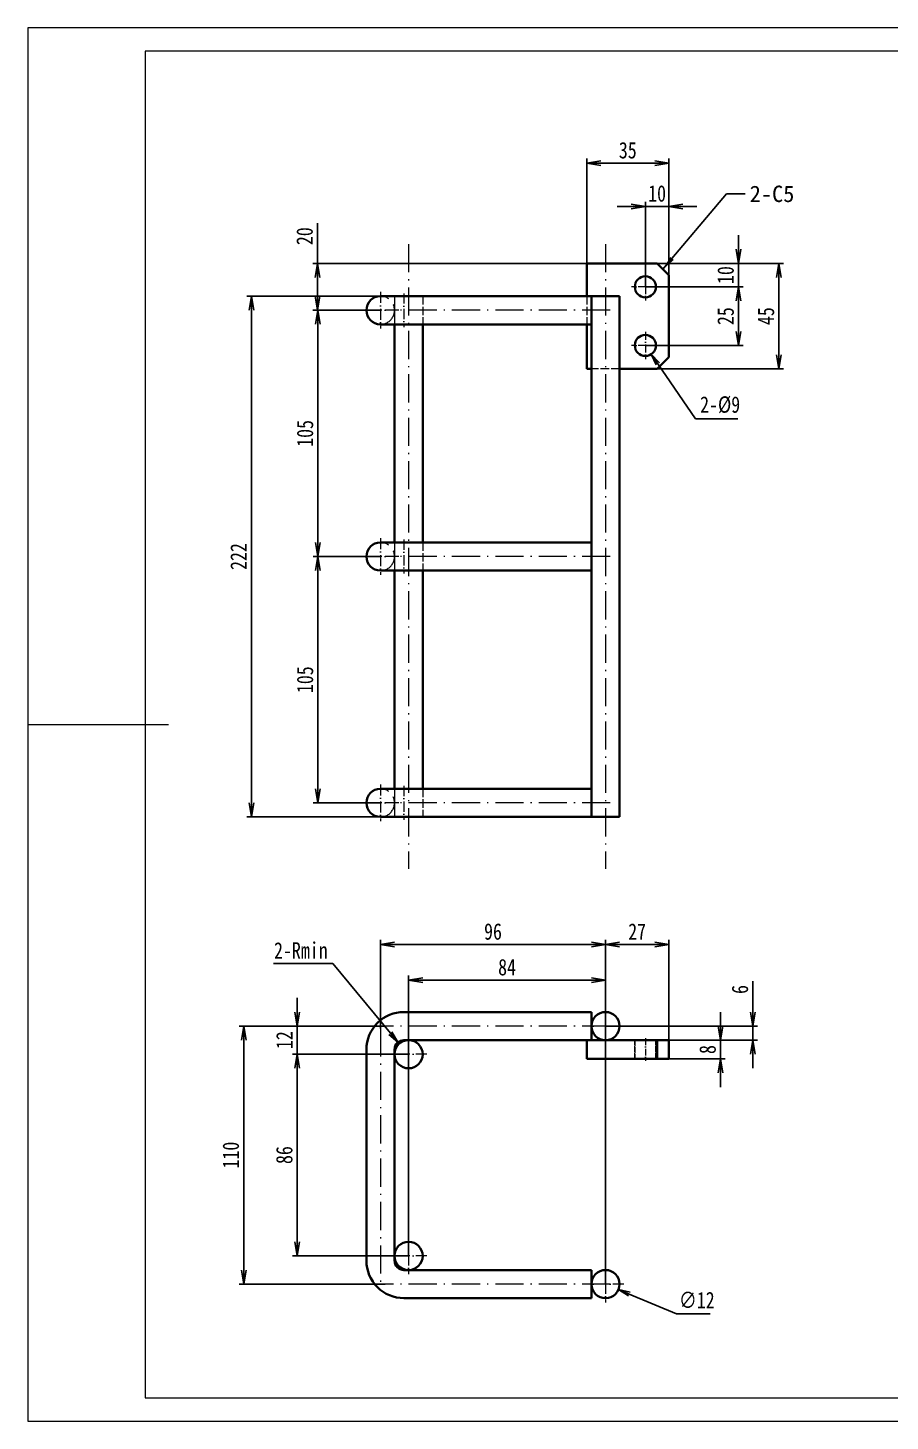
# Model space of a CAD drawing. Header units: millimetres. Extents: x -15766 to 80009, y -9701 to 15159.
# Drawn here: x -9559 to -9191, y 2838 to 3432 of the extents above; entities that cross this region are included whole.
import ezdxf

# ---------------------------------------------------------------- set-up
doc = ezdxf.new("R2010")
doc.units = ezdxf.units.MM
for name, pattern in [('CENTER-HOKUTO_1', [16, 13, -1, 1, -1]), ('DASHDOT', [18.5, 12, -3, 0.5, -3]), ('DASHED', [15, 12, -3]), ('HIDDEN-HOKUTO_1', [2, 1, -1])]:
    doc.linetypes.add(name, pattern=pattern)
doc.layers.get('DEFPOINTS').update_dxf_attribs({"lineweight": 18})
for name, color, linetype, lineweight in [('AM_7', 2, 'CENTER-HOKUTO_1', 18), ('AM_HID', 1, 'HIDDEN-HOKUTO_1', 18), ('AM_VIS', 7, 'Continuous', 18), ('CDRAFT0', 7, 'Continuous', 18), ('title_frame', 7, 'Continuous', 18), ('word_dim', 9, 'Continuous', 18), ('粗实线层_1', 7, 'Continuous', 15)]:
    doc.layers.add(name, color=color, linetype=linetype, lineweight=lineweight)
doc.styles.add('DIM', font='', dxfattribs={"width": 0.8})
doc.styles.get('DIM').set_extended_font_data('NSimSun')
doc.dimstyles.new('1-2', dxfattribs={"dimscale": 2, "dimtxt": 3.5, "dimasz": 3, "dimexe": 1, "dimexo": 0, "dimgap": 1, "dimtad": 1, "dimdsep": 46, "dimtxsty": 'DIM', "dimblk": 'OPEN', "dimcen": 0, "dimdle": 6, "dimclrd": 256, "dimclre": 256, "dimclrt": 3, "dimazin": 2, "dimtfac": 0.707107, "dimtmove": 0, "dimatfit": 3, "dimfxl": 0, "dimfrac": 2, "dimtolj": 1, "dimarcsym": 0})
doc.dimstyles.new('1-2$3', dxfattribs={"dimscale": 2, "dimtxt": 3.5, "dimasz": 2.5, "dimexe": 1, "dimexo": 0.625, "dimgap": 1.2, "dimtad": 1, "dimtih": 1, "dimtoh": 1, "dimdsep": 46, "dimtxsty": 'DIM', "dimblk": 'OPEN', "dimcen": 0, "dimdle": 5, "dimclrd": 256, "dimclre": 256, "dimclrt": 3, "dimazin": 2, "dimtfac": 0.5, "dimtofl": 0, "dimtmove": 0, "dimatfit": 3, "dimfxl": 0, "dimtolj": 1, "dimarcsym": 0})
doc.dimstyles.new('1-2$4', dxfattribs={"dimscale": 2, "dimtxt": 3.5, "dimasz": 2.5, "dimexe": 1, "dimexo": 0.625, "dimgap": 1, "dimtad": 1, "dimtih": 1, "dimtoh": 1, "dimdsep": 46, "dimtxsty": 'DIM', "dimblk": 'OPEN', "dimcen": 0, "dimdle": 5, "dimclrd": 256, "dimclre": 256, "dimclrt": 3, "dimazin": 2, "dimtfac": 0.5, "dimtofl": 0, "dimtmove": 0, "dimatfit": 3, "dimfxl": 0, "dimtolj": 1, "dimarcsym": 0})

# ---------------------------------------------------------------- blocks, each defined once
blk = doc.blocks.new('*X1575')
at = {"layer": 'CDRAFT0'}
for p, q in [((420, 297), (0, 297)), ((0, 297), (0, 0)), ((420, 0), (420, 297)), ((0, 0), (420, 0))]:
    blk.add_line(p, q, dxfattribs=at)
at = {"layer": '粗实线层_1'}
for p, q in [((210, 297), (210, 287)), ((415, 292), (25, 292)), ((25, 292), (25, 5)), ((415, 5), (415, 292)), ((0, 148.5), (30, 148.5)), ((420, 148.5), (410, 148.5)), ((210, 0), (210, 10)), ((25, 5), (415, 5))]:
    blk.add_line(p, q, dxfattribs=at)
blk = doc.blocks.new('_OPEN')
at = {"color": 0, "linetype": 'ByBlock', "lineweight": -2}
for p, q in [((-1, 0.166667), (0, 0)), ((-1, -0.166667), (0, 0)), ((0, 0), (-1, 0))]:
    blk.add_line(p, q, dxfattribs=at)
blk = doc.blocks.new('*D1890')
at = {"layer": 'DEFPOINTS', "color": 0, "transparency": 16777216}
for p in [(-9285.45, 3041.69), (-9285.45, 3000.91), (-9312.45, 2896.91)]:
    blk.add_point(p, dxfattribs=at)
at = {"layer": 'word_dim', "linetype": 'Continuous', "lineweight": -2, "transparency": 16777216}
for p, q in [((-9312.45, 2896.91), (-9312.45, 3043.69)), ((-9306.45, 3041.69), (-9291.45, 3041.69)), ((-9285.45, 3000.91), (-9285.45, 3043.69))]:
    blk.add_line(p, q, dxfattribs=at)
at = {"layer": 'word_dim', "lineweight": -2, "transparency": 16777216, "xscale": 6, "yscale": 6, "zscale": 6, "rotation": 180}
blk.add_blockref('_OPEN', (-9312.45, 3041.69), dxfattribs=at)
at = {"layer": 'word_dim', "lineweight": -2, "transparency": 16777216, "xscale": 6, "yscale": 6, "zscale": 6}
blk.add_blockref('_OPEN', (-9285.45, 3041.69), dxfattribs=at)
at = {"layer": 'word_dim', "color": 3, "transparency": 16777216, "insert": (-9298.95, 3047.19), "char_height": 7, "attachment_point": 5, "style": 'DIM'}
blk.add_mtext('\\A1;27', dxfattribs=at)
blk = doc.blocks.new('*D1891')
at = {"layer": 'DEFPOINTS', "color": 0, "transparency": 16777216}
for p in [(-9396.45, 3026.48), (-9396.45, 2908.91), (-9312.45, 2896.91)]:
    blk.add_point(p, dxfattribs=at)
at = {"layer": 'word_dim', "linetype": 'Continuous', "lineweight": -2, "transparency": 16777216}
for p, q in [((-9396.45, 2908.91), (-9396.45, 3028.48)), ((-9318.45, 3026.48), (-9390.45, 3026.48)), ((-9312.45, 2896.91), (-9312.45, 3028.48))]:
    blk.add_line(p, q, dxfattribs=at)
at = {"layer": 'word_dim', "lineweight": -2, "transparency": 16777216, "xscale": 6, "yscale": 6, "zscale": 6, "rotation": 180}
blk.add_blockref('_OPEN', (-9396.45, 3026.48), dxfattribs=at)
at = {"layer": 'word_dim', "lineweight": -2, "transparency": 16777216, "xscale": 6, "yscale": 6, "zscale": 6}
blk.add_blockref('_OPEN', (-9312.45, 3026.48), dxfattribs=at)
at = {"layer": 'word_dim', "color": 3, "transparency": 16777216, "insert": (-9354.45, 3031.98), "char_height": 7, "attachment_point": 5, "style": 'DIM'}
blk.add_mtext('\\A1;84', dxfattribs=at)
blk = doc.blocks.new('*D1892')
at = {"layer": 'DEFPOINTS', "color": 0, "transparency": 16777216}
for p in [(-9408.45, 3041.69), (-9408.45, 3005.91), (-9312.45, 2896.91)]:
    blk.add_point(p, dxfattribs=at)
at = {"layer": 'word_dim', "linetype": 'Continuous', "lineweight": -2, "transparency": 16777216}
for p, q in [((-9408.45, 3005.91), (-9408.45, 3043.69)), ((-9318.45, 3041.69), (-9402.45, 3041.69)), ((-9312.45, 2896.91), (-9312.45, 3043.69))]:
    blk.add_line(p, q, dxfattribs=at)
at = {"layer": 'word_dim', "lineweight": -2, "transparency": 16777216, "xscale": 6, "yscale": 6, "zscale": 6, "rotation": 180}
blk.add_blockref('_OPEN', (-9408.45, 3041.69), dxfattribs=at)
at = {"layer": 'word_dim', "lineweight": -2, "transparency": 16777216, "xscale": 6, "yscale": 6, "zscale": 6}
blk.add_blockref('_OPEN', (-9312.45, 3041.69), dxfattribs=at)
at = {"layer": 'word_dim', "color": 3, "transparency": 16777216, "insert": (-9360.45, 3047.19), "char_height": 7, "attachment_point": 5, "style": 'DIM'}
blk.add_mtext('\\A1;96', dxfattribs=at)
blk = doc.blocks.new('*D1893')
at = {"layer": 'DEFPOINTS', "color": 0, "transparency": 16777216}
for p in [(-9312.45, 3006.91), (-9249.58, 3006.91), (-9285.45, 3000.91)]:
    blk.add_point(p, dxfattribs=at)
at = {"layer": 'word_dim', "linetype": 'Continuous', "lineweight": -2, "transparency": 16777216}
for p, q in [((-9249.58, 3012.91), (-9249.58, 3026.11)), ((-9312.45, 3006.91), (-9247.58, 3006.91)), ((-9249.58, 3000.91), (-9249.58, 3006.91)), ((-9285.45, 3000.91), (-9247.58, 3000.91)), ((-9249.58, 2994.91), (-9249.58, 2988.91))]:
    blk.add_line(p, q, dxfattribs=at)
at = {"layer": 'word_dim', "lineweight": -2, "transparency": 16777216, "xscale": 6, "yscale": 6, "zscale": 6}
for p, rotation in [((-9249.58, 3006.91), 270), ((-9249.58, 3000.91), 90)]:
    blk.add_blockref('_OPEN', p, dxfattribs=dict(at, rotation=rotation))
at = {"layer": 'word_dim', "color": 3, "transparency": 16777216, "insert": (-9255.08, 3022.51), "char_height": 7, "attachment_point": 5, "rotation": 90, "style": 'DIM'}
blk.add_mtext('\\A1;6', dxfattribs=at)
blk = doc.blocks.new('*D1894')
at = {"layer": 'DEFPOINTS', "color": 0, "transparency": 16777216}
for p in [(-9285.45, 3000.91), (-9285.45, 2992.91), (-9263.36, 2992.91)]:
    blk.add_point(p, dxfattribs=at)
at = {"layer": 'word_dim', "linetype": 'Continuous', "lineweight": -2, "transparency": 16777216}
for p, q in [((-9263.36, 3006.91), (-9263.36, 3012.91)), ((-9285.45, 3000.91), (-9261.36, 3000.91)), ((-9263.36, 3000.91), (-9263.36, 2992.91)), ((-9285.45, 2992.91), (-9261.36, 2992.91)), ((-9263.36, 2986.91), (-9263.36, 2980.91))]:
    blk.add_line(p, q, dxfattribs=at)
at = {"layer": 'word_dim', "lineweight": -2, "transparency": 16777216, "xscale": 6, "yscale": 6, "zscale": 6}
for p, rotation in [((-9263.36, 3000.91), 270), ((-9263.36, 2992.91), 90)]:
    blk.add_blockref('_OPEN', p, dxfattribs=dict(at, rotation=rotation))
at = {"layer": 'word_dim', "color": 3, "transparency": 16777216, "insert": (-9268.86, 2996.91), "char_height": 7, "attachment_point": 5, "rotation": 90, "style": 'DIM'}
blk.add_mtext('\\A1;8', dxfattribs=at)
blk = doc.blocks.new('*D1895')
at = {"layer": 'DEFPOINTS', "color": 0, "transparency": 16777216}
for p in [(-9443.96, 3006.91), (-9406.45, 3006.91), (-9396.45, 2994.91)]:
    blk.add_point(p, dxfattribs=at)
at = {"layer": 'word_dim', "linetype": 'Continuous', "lineweight": -2, "transparency": 16777216}
for p, q in [((-9443.96, 3012.91), (-9443.96, 3018.91)), ((-9406.45, 3006.91), (-9445.96, 3006.91)), ((-9443.96, 2994.91), (-9443.96, 3006.91)), ((-9396.45, 2994.91), (-9445.96, 2994.91)), ((-9443.96, 2988.91), (-9443.96, 2982.91))]:
    blk.add_line(p, q, dxfattribs=at)
at = {"layer": 'word_dim', "lineweight": -2, "transparency": 16777216, "xscale": 6, "yscale": 6, "zscale": 6}
for p, rotation in [((-9443.96, 3006.91), 270), ((-9443.96, 2994.91), 90)]:
    blk.add_blockref('_OPEN', p, dxfattribs=dict(at, rotation=rotation))
at = {"layer": 'word_dim', "color": 3, "transparency": 16777216, "insert": (-9449.46, 3000.91), "char_height": 7, "attachment_point": 5, "rotation": 90, "style": 'DIM'}
blk.add_mtext('\\A1;12', dxfattribs=at)
blk = doc.blocks.new('*D1896')
at = {"layer": 'DEFPOINTS', "color": 0, "transparency": 16777216}
for p in [(-9396.45, 2994.91), (-9443.96, 2908.91), (-9396.45, 2908.91)]:
    blk.add_point(p, dxfattribs=at)
at = {"layer": 'word_dim', "linetype": 'Continuous', "lineweight": -2, "transparency": 16777216}
for p, q in [((-9396.45, 2994.91), (-9445.96, 2994.91)), ((-9443.96, 2988.91), (-9443.96, 2914.91)), ((-9396.45, 2908.91), (-9445.96, 2908.91))]:
    blk.add_line(p, q, dxfattribs=at)
at = {"layer": 'word_dim', "lineweight": -2, "transparency": 16777216, "xscale": 6, "yscale": 6, "zscale": 6}
for p, rotation in [((-9443.96, 2994.91), 90), ((-9443.96, 2908.91), 270)]:
    blk.add_blockref('_OPEN', p, dxfattribs=dict(at, rotation=rotation))
at = {"layer": 'word_dim', "color": 3, "transparency": 16777216, "insert": (-9449.46, 2951.91), "char_height": 7, "attachment_point": 5, "rotation": 90, "style": 'DIM'}
blk.add_mtext('\\A1;86', dxfattribs=at)
blk = doc.blocks.new('*D1897')
at = {"layer": 'DEFPOINTS', "color": 0, "transparency": 16777216}
for p in [(-9408.45, 3006.91), (-9466.78, 2896.91), (-9406.45, 2896.91)]:
    blk.add_point(p, dxfattribs=at)
at = {"layer": 'word_dim', "linetype": 'Continuous', "lineweight": -2, "transparency": 16777216}
for p, q in [((-9408.45, 3006.91), (-9468.78, 3006.91)), ((-9466.78, 3000.91), (-9466.78, 2902.91)), ((-9406.45, 2896.91), (-9468.78, 2896.91))]:
    blk.add_line(p, q, dxfattribs=at)
at = {"layer": 'word_dim', "lineweight": -2, "transparency": 16777216, "xscale": 6, "yscale": 6, "zscale": 6}
for p, rotation in [((-9466.78, 3006.91), 90), ((-9466.78, 2896.91), 270)]:
    blk.add_blockref('_OPEN', p, dxfattribs=dict(at, rotation=rotation))
at = {"layer": 'word_dim', "color": 3, "transparency": 16777216, "insert": (-9472.28, 2951.91), "char_height": 7, "attachment_point": 5, "rotation": 90, "style": 'DIM'}
blk.add_mtext('\\A1;110', dxfattribs=at)
blk = doc.blocks.new('*D1898')
at = {"layer": 'DEFPOINTS', "color": 0, "transparency": 16777216}
for p in [(-9317.98, 2899.23), (-9306.92, 2894.59)]:
    blk.add_point(p, dxfattribs=at)
at = {"layer": 'word_dim', "linetype": 'Continuous', "lineweight": -2, "transparency": 16777216}
for p, q in [((-9282.2, 2884.21), (-9302.31, 2892.65)), ((-9267.82, 2884.21), (-9282.2, 2884.21))]:
    blk.add_line(p, q, dxfattribs=at)
at = {"layer": 'word_dim', "lineweight": -2, "transparency": 16777216, "xscale": 5, "yscale": 5, "zscale": 5, "rotation": 157.2323134648978}
blk.add_blockref('_OPEN', (-9306.92, 2894.59), dxfattribs=at)
at = {"layer": 'word_dim', "color": 3, "transparency": 16777216, "insert": (-9273.51, 2890.11), "char_height": 7, "attachment_point": 5, "style": 'DIM'}
blk.add_mtext('\\A1;∅12', dxfattribs=at)
blk = doc.blocks.new('*D1899')
at = {"layer": 'DEFPOINTS', "color": 0, "transparency": 16777216}
for p in [(-9435.28, 3332.09), (-9320.45, 3332.09), (-9408.45, 3312.09)]:
    blk.add_point(p, dxfattribs=at)
at = {"layer": 'word_dim', "linetype": 'Continuous', "lineweight": -2, "transparency": 16777216}
for p, q in [((-9435.28, 3332.09), (-9435.28, 3349.24)), ((-9320.45, 3332.09), (-9437.28, 3332.09)), ((-9435.28, 3318.09), (-9435.28, 3326.09)), ((-9408.45, 3312.09), (-9437.28, 3312.09))]:
    blk.add_line(p, q, dxfattribs=at)
at = {"layer": 'word_dim', "lineweight": -2, "transparency": 16777216, "xscale": 6, "yscale": 6, "zscale": 6}
for p, rotation in [((-9435.28, 3332.09), 90), ((-9435.28, 3312.09), 270)]:
    blk.add_blockref('_OPEN', p, dxfattribs=dict(at, rotation=rotation))
at = {"layer": 'word_dim', "color": 3, "transparency": 16777216, "insert": (-9440.78, 3343.67), "char_height": 7, "attachment_point": 5, "rotation": 90, "style": 'DIM'}
blk.add_mtext('\\A1;20', dxfattribs=at)
blk = doc.blocks.new('*D1900')
at = {"layer": 'DEFPOINTS', "color": 0, "transparency": 16777216}
for p in [(-9290.45, 3332.09), (-9255.69, 3332.09), (-9295.45, 3322.09)]:
    blk.add_point(p, dxfattribs=at)
at = {"layer": 'word_dim', "linetype": 'Continuous', "lineweight": -2, "transparency": 16777216}
for p, q in [((-9255.69, 3338.09), (-9255.69, 3344.09)), ((-9290.45, 3332.09), (-9253.69, 3332.09)), ((-9255.69, 3322.09), (-9255.69, 3332.09)), ((-9295.45, 3322.09), (-9253.69, 3322.09)), ((-9255.69, 3316.09), (-9255.69, 3310.09))]:
    blk.add_line(p, q, dxfattribs=at)
at = {"layer": 'word_dim', "lineweight": -2, "transparency": 16777216, "xscale": 6, "yscale": 6, "zscale": 6}
for p, rotation in [((-9255.69, 3332.09), 270), ((-9255.69, 3322.09), 90)]:
    blk.add_blockref('_OPEN', p, dxfattribs=dict(at, rotation=rotation))
at = {"layer": 'word_dim', "color": 3, "transparency": 16777216, "insert": (-9261.19, 3327.09), "char_height": 7, "attachment_point": 5, "rotation": 90, "style": 'DIM'}
blk.add_mtext('\\A1;10', dxfattribs=at)
blk = doc.blocks.new('*D1901')
at = {"layer": 'DEFPOINTS', "color": 0, "transparency": 16777216}
for p in [(-9295.45, 3322.09), (-9295.45, 3297.09), (-9255.69, 3297.09)]:
    blk.add_point(p, dxfattribs=at)
at = {"layer": 'word_dim', "linetype": 'Continuous', "lineweight": -2, "transparency": 16777216}
for p, q in [((-9295.45, 3322.09), (-9253.69, 3322.09)), ((-9255.69, 3316.09), (-9255.69, 3303.09)), ((-9295.45, 3297.09), (-9253.69, 3297.09))]:
    blk.add_line(p, q, dxfattribs=at)
at = {"layer": 'word_dim', "lineweight": -2, "transparency": 16777216, "xscale": 6, "yscale": 6, "zscale": 6}
for p, rotation in [((-9255.69, 3322.09), 90), ((-9255.69, 3297.09), 270)]:
    blk.add_blockref('_OPEN', p, dxfattribs=dict(at, rotation=rotation))
at = {"layer": 'word_dim', "color": 3, "transparency": 16777216, "insert": (-9261.19, 3309.59), "char_height": 7, "attachment_point": 5, "rotation": 90, "style": 'DIM'}
blk.add_mtext('\\A1;25', dxfattribs=at)
blk = doc.blocks.new('*D1902')
at = {"layer": 'DEFPOINTS', "color": 0, "transparency": 16777216}
for p in [(-9290.45, 3332.09), (-9290.45, 3287.09), (-9238.48, 3287.09)]:
    blk.add_point(p, dxfattribs=at)
at = {"layer": 'word_dim', "linetype": 'Continuous', "lineweight": -2, "transparency": 16777216}
for p, q in [((-9290.45, 3332.09), (-9236.48, 3332.09)), ((-9238.48, 3326.09), (-9238.48, 3293.09)), ((-9290.45, 3287.09), (-9236.48, 3287.09))]:
    blk.add_line(p, q, dxfattribs=at)
at = {"layer": 'word_dim', "lineweight": -2, "transparency": 16777216, "xscale": 6, "yscale": 6, "zscale": 6}
for p, rotation in [((-9238.48, 3332.09), 90), ((-9238.48, 3287.09), 270)]:
    blk.add_blockref('_OPEN', p, dxfattribs=dict(at, rotation=rotation))
at = {"layer": 'word_dim', "color": 3, "transparency": 16777216, "insert": (-9243.98, 3309.59), "char_height": 7, "attachment_point": 5, "rotation": 90, "style": 'DIM'}
blk.add_mtext('\\A1;45', dxfattribs=at)
blk = doc.blocks.new('*D1903')
at = {"layer": 'DEFPOINTS', "color": 0, "transparency": 16777216}
for p in [(-9285.45, 3356.35), (-9285.45, 3327.09), (-9295.45, 3322.09)]:
    blk.add_point(p, dxfattribs=at)
at = {"layer": 'word_dim', "linetype": 'Continuous', "lineweight": -2, "transparency": 16777216}
for p, q in [((-9301.45, 3356.35), (-9307.45, 3356.35)), ((-9295.45, 3322.09), (-9295.45, 3358.35)), ((-9295.45, 3356.35), (-9285.45, 3356.35)), ((-9285.45, 3327.09), (-9285.45, 3358.35)), ((-9279.45, 3356.35), (-9273.45, 3356.35))]:
    blk.add_line(p, q, dxfattribs=at)
at = {"layer": 'word_dim', "lineweight": -2, "transparency": 16777216, "xscale": 6, "yscale": 6, "zscale": 6}
blk.add_blockref('_OPEN', (-9295.45, 3356.35), dxfattribs=at)
at = {"layer": 'word_dim', "lineweight": -2, "transparency": 16777216, "xscale": 6, "yscale": 6, "zscale": 6, "rotation": 180}
blk.add_blockref('_OPEN', (-9285.45, 3356.35), dxfattribs=at)
at = {"layer": 'word_dim', "color": 3, "transparency": 16777216, "insert": (-9290.45, 3361.85), "char_height": 7, "attachment_point": 5, "style": 'DIM'}
blk.add_mtext('\\A1;10', dxfattribs=at)
blk = doc.blocks.new('*D1904')
at = {"layer": 'DEFPOINTS', "color": 0, "transparency": 16777216}
for p in [(-9320.45, 3374.77), (-9320.45, 3332.09), (-9285.45, 3327.09)]:
    blk.add_point(p, dxfattribs=at)
at = {"layer": 'word_dim', "linetype": 'Continuous', "lineweight": -2, "transparency": 16777216}
for p, q in [((-9320.45, 3332.09), (-9320.45, 3376.77)), ((-9291.45, 3374.77), (-9314.45, 3374.77)), ((-9285.45, 3327.09), (-9285.45, 3376.77))]:
    blk.add_line(p, q, dxfattribs=at)
at = {"layer": 'word_dim', "lineweight": -2, "transparency": 16777216, "xscale": 6, "yscale": 6, "zscale": 6, "rotation": 180}
blk.add_blockref('_OPEN', (-9320.45, 3374.77), dxfattribs=at)
at = {"layer": 'word_dim', "lineweight": -2, "transparency": 16777216, "xscale": 6, "yscale": 6, "zscale": 6}
blk.add_blockref('_OPEN', (-9285.45, 3374.77), dxfattribs=at)
at = {"layer": 'word_dim', "color": 3, "transparency": 16777216, "insert": (-9302.95, 3380.27), "char_height": 7, "attachment_point": 5, "style": 'DIM'}
blk.add_mtext('\\A1;35', dxfattribs=at)
blk = doc.blocks.new('*D1905')
at = {"layer": 'DEFPOINTS', "color": 0, "transparency": 16777216}
for p in [(-9298, 3300.8), (-9292.91, 3293.38)]:
    blk.add_point(p, dxfattribs=at)
at = {"layer": 'word_dim', "linetype": 'Continuous', "lineweight": -2, "transparency": 16777216}
for p, q in [((-9274.05, 3265.85), (-9290.08, 3289.25)), ((-9256, 3265.85), (-9274.05, 3265.85))]:
    blk.add_line(p, q, dxfattribs=at)
at = {"layer": 'word_dim', "lineweight": -2, "transparency": 16777216, "xscale": 5, "yscale": 5, "zscale": 5, "rotation": 124.4107013846073}
blk.add_blockref('_OPEN', (-9292.91, 3293.38), dxfattribs=at)
at = {"layer": 'word_dim', "color": 3, "transparency": 16777216, "insert": (-9263.55, 3271.75), "char_height": 7, "attachment_point": 5, "style": 'DIM'}
blk.add_mtext('\\A1;2-%%c9', dxfattribs=at)
blk = doc.blocks.new('*D1906')
at = {"layer": 'DEFPOINTS', "color": 0, "transparency": 16777216}
for p in [(-9408.45, 3312.09), (-9435.11, 3207.09), (-9408.45, 3207.09)]:
    blk.add_point(p, dxfattribs=at)
at = {"layer": 'word_dim', "linetype": 'Continuous', "lineweight": -2, "transparency": 16777216}
for p, q in [((-9408.45, 3312.09), (-9437.11, 3312.09)), ((-9435.11, 3306.09), (-9435.11, 3213.09)), ((-9408.45, 3207.09), (-9437.11, 3207.09))]:
    blk.add_line(p, q, dxfattribs=at)
at = {"layer": 'word_dim', "lineweight": -2, "transparency": 16777216, "xscale": 6, "yscale": 6, "zscale": 6}
for p, rotation in [((-9435.11, 3312.09), 90), ((-9435.11, 3207.09), 270)]:
    blk.add_blockref('_OPEN', p, dxfattribs=dict(at, rotation=rotation))
at = {"layer": 'word_dim', "color": 3, "transparency": 16777216, "insert": (-9440.61, 3259.59), "char_height": 7, "attachment_point": 5, "rotation": 90, "style": 'DIM'}
blk.add_mtext('\\A1;105', dxfattribs=at)
blk = doc.blocks.new('*D1907')
at = {"layer": 'DEFPOINTS', "color": 0, "transparency": 16777216}
for p in [(-9408.45, 3207.09), (-9435.11, 3102.09), (-9408.45, 3102.09)]:
    blk.add_point(p, dxfattribs=at)
at = {"layer": 'word_dim', "linetype": 'Continuous', "lineweight": -2, "transparency": 16777216}
for p, q in [((-9408.45, 3207.09), (-9437.11, 3207.09)), ((-9435.11, 3201.09), (-9435.11, 3108.09)), ((-9408.45, 3102.09), (-9437.11, 3102.09))]:
    blk.add_line(p, q, dxfattribs=at)
at = {"layer": 'word_dim', "lineweight": -2, "transparency": 16777216, "xscale": 6, "yscale": 6, "zscale": 6}
for p, rotation in [((-9435.11, 3207.09), 90), ((-9435.11, 3102.09), 270)]:
    blk.add_blockref('_OPEN', p, dxfattribs=dict(at, rotation=rotation))
at = {"layer": 'word_dim', "color": 3, "transparency": 16777216, "insert": (-9440.61, 3154.59), "char_height": 7, "attachment_point": 5, "rotation": 90, "style": 'DIM'}
blk.add_mtext('\\A1;105', dxfattribs=at)
blk = doc.blocks.new('*D1908')
at = {"layer": 'DEFPOINTS', "color": 0, "transparency": 16777216}
for p in [(-9463.49, 3318.09), (-9408.45, 3318.09), (-9408.45, 3096.09)]:
    blk.add_point(p, dxfattribs=at)
at = {"layer": 'word_dim', "linetype": 'Continuous', "lineweight": -2, "transparency": 16777216}
for p, q in [((-9408.45, 3318.09), (-9465.49, 3318.09)), ((-9463.49, 3102.09), (-9463.49, 3312.09)), ((-9408.45, 3096.09), (-9465.49, 3096.09))]:
    blk.add_line(p, q, dxfattribs=at)
at = {"layer": 'word_dim', "lineweight": -2, "transparency": 16777216, "xscale": 6, "yscale": 6, "zscale": 6}
for p, rotation in [((-9463.49, 3318.09), 90), ((-9463.49, 3096.09), 270)]:
    blk.add_blockref('_OPEN', p, dxfattribs=dict(at, rotation=rotation))
at = {"layer": 'word_dim', "color": 3, "transparency": 16777216, "insert": (-9468.99, 3207.09), "char_height": 7, "attachment_point": 5, "rotation": 90, "style": 'DIM'}
blk.add_mtext('\\A1;222', dxfattribs=at)
blk = doc.blocks.new('*D1917')
at = {"layer": 'DEFPOINTS', "color": 0, "transparency": 16777216}
for p in [(-9401, 3000), (-9398.45, 2996.91)]:
    blk.add_point(p, dxfattribs=at)
at = {"layer": 'word_dim', "linetype": 'Continuous', "lineweight": -2, "transparency": 16777216}
for p, q in [((-9454.05, 3033.66), (-9428.75, 3033.66)), ((-9428.75, 3033.66), (-9404.18, 3003.85))]:
    blk.add_line(p, q, dxfattribs=at)
at = {"layer": 'word_dim', "lineweight": -2, "transparency": 16777216, "xscale": 5, "yscale": 5, "zscale": 5, "rotation": 309.5009772867533}
blk.add_blockref('_OPEN', (-9401, 3000), dxfattribs=at)
at = {"layer": 'word_dim', "color": 3, "transparency": 16777216, "insert": (-9442.43, 3039.16), "char_height": 7, "attachment_point": 5, "style": 'DIM'}
blk.add_mtext('\\A1;2-Rmin', dxfattribs=at)

msp = doc.modelspace()

# ---------------------------------------------------------------- linework, layer by layer
at = {"layer": 'AM_7', "color": 2, "linetype": 'DASHDOT', "lineweight": 13}
for p, q in [((-9396.4524, 3340.28945), (-9396.4524, 3073.88881)), ((-9312.4524, 3340.28945), (-9312.4524, 3073.88881)), ((-9310.4524, 3312.08937), (-9406.45337, 3312.08937)), ((-9310.4524, 3207.08937), (-9406.45337, 3207.08937)), ((-9310.4524, 3102.08937), (-9406.45337, 3102.08937)), ((-9408.4524, 3005.90974), (-9408.4524, 2897.90913)), ((-9310.4524, 3006.90974), (-9406.45337, 3006.90974)), ((-9310.4524, 2896.90974), (-9406.45337, 2896.90974))]:
    msp.add_line(p, q, dxfattribs=at)
at = {"layer": 'AM_7', "color": 2, "linetype": 'DASHDOT', "lineweight": 13, "ltscale": 0.292499}
for p, q in [((-9295.4524, 3327.93935), (-9295.4524, 3316.2394)), ((-9295.4524, 3302.93935), (-9295.4524, 3291.2394))]:
    msp.add_line(p, q, dxfattribs=at)
at = {"layer": 'AM_7', "color": 2, "linetype": 'DASHDOT', "lineweight": 13, "ltscale": 0.29248}
for p, q in [((-9289.60279, 3322.08937), (-9301.302, 3322.08937)), ((-9289.60279, 3297.08937), (-9301.302, 3297.08937))]:
    msp.add_line(p, q, dxfattribs=at)
at = {"layer": 'AM_7', "color": 2, "linetype": 'DASHDOT', "lineweight": 13, "ltscale": 0.390002}
for p, q in [((-9408.4524, 3319.88942), (-9408.4524, 3304.28933)), ((-9408.4524, 3214.88942), (-9408.4524, 3199.28933)), ((-9408.4524, 3109.88942), (-9408.4524, 3094.28933)), ((-9312.4524, 3014.70978), (-9312.4524, 2999.10969)), ((-9396.4524, 3002.70978), (-9396.4524, 2987.10969)), ((-9396.4524, 2916.70978), (-9396.4524, 2901.10969)), ((-9312.4524, 2904.70978), (-9312.4524, 2889.10969))]:
    msp.add_line(p, q, dxfattribs=at)
at = {"layer": 'AM_7', "color": 2, "linetype": 'DASHDOT', "lineweight": 13, "ltscale": 0.360016}
for p, q in [((-9398.4524, 3319.28945), (-9398.4524, 3304.88881)), ((-9398.4524, 3214.28945), (-9398.4524, 3199.88881)), ((-9398.4524, 3109.28945), (-9398.4524, 3094.88881))]:
    msp.add_line(p, q, dxfattribs=at)
at = {"layer": 'AM_7', "color": 2, "linetype": 'DASHDOT', "lineweight": 13, "ltscale": 0.38999}
for p, q in [((-9400.65259, 3312.08937), (-9416.2522, 3312.08937)), ((-9400.65259, 3207.08937), (-9416.2522, 3207.08937)), ((-9400.65259, 3102.08937), (-9416.2522, 3102.08937)), ((-9304.65259, 3006.90974), (-9320.2522, 3006.90974)), ((-9388.65259, 2994.90974), (-9404.2522, 2994.90974)), ((-9388.65259, 2908.90974), (-9404.2522, 2908.90974)), ((-9304.65259, 2896.90974), (-9320.2522, 2896.90974))]:
    msp.add_line(p, q, dxfattribs=at)
at = {"layer": 'AM_7', "color": 2, "linetype": 'DASHDOT', "lineweight": 13, "ltscale": 0.240015}
msp.add_line((-9295.4524, 3001.70978), (-9295.4524, 2992.1092), dxfattribs=at)
at = {"layer": 'AM_HID', "color": 1, "linetype": 'DASHED', "lineweight": 13, "ltscale": 0.25}
for p, q in [((-9398.4524, 3318.08937), (-9408.4524, 3318.08937)), ((-9398.4524, 3213.08937), (-9408.4524, 3213.08937)), ((-9398.4524, 3108.08937), (-9408.4524, 3108.08937))]:
    msp.add_line(p, q, dxfattribs=at)
at = {"layer": 'AM_HID', "color": 1, "linetype": 'DASHED', "lineweight": 13, "ltscale": 0.15}
for p, q in [((-9402.4524, 3318.08937), (-9396.4524, 3318.08937)), ((-9396.4524, 3318.08937), (-9390.4524, 3318.08937))]:
    msp.add_line(p, q, dxfattribs=at)
at = {"layer": 'AM_HID', "color": 1, "linetype": 'DASHED', "lineweight": 13, "ltscale": 0.3}
for p, q in [((-9402.4524, 3318.08937), (-9402.4524, 3306.08937)), ((-9390.4524, 3318.08937), (-9390.4524, 3306.08937)), ((-9320.4524, 3318.0895), (-9320.4524, 3306.0895)), ((-9306.4524, 3287.08937), (-9318.4524, 3287.08937)), ((-9402.4524, 3213.08937), (-9402.4524, 3201.08937)), ((-9390.4524, 3213.0895), (-9390.4524, 3201.0895)), ((-9390.4524, 3213.08937), (-9390.4524, 3201.08937)), ((-9402.4524, 3108.08937), (-9402.4524, 3096.08937)), ((-9390.4524, 3108.08937), (-9390.4524, 3096.08937))]:
    msp.add_line(p, q, dxfattribs=at)
at = {"layer": 'AM_HID', "color": 1, "linetype": 'DASHED', "lineweight": 13}
for p, q in [((-9402.4524, 3318.08937), (-9402.4524, 3096.08937)), ((-9318.4524, 3318.08937), (-9398.4524, 3318.08937)), ((-9318.4524, 3318.08937), (-9318.4524, 3096.08937)), ((-9306.4524, 3318.08937), (-9306.4524, 3287.08937)), ((-9318.4524, 3213.08937), (-9398.4524, 3213.08937)), ((-9318.4524, 3108.08937), (-9398.4524, 3108.08937)), ((-9318.4524, 3012.90974), (-9398.4524, 3012.90974)), ((-9318.4524, 3012.90974), (-9398.4524, 3012.90974)), ((-9414.4524, 2996.90974), (-9414.4524, 2906.90974)), ((-9414.4524, 2996.90974), (-9414.4524, 2906.90974)), ((-9318.4524, 2902.90974), (-9396.4524, 2902.90974)), ((-9318.4524, 2902.90974), (-9396.4524, 2902.90974))]:
    msp.add_line(p, q, dxfattribs=at)
at = {"layer": 'AM_HID', "color": 1, "linetype": 'DASHED', "lineweight": 13, "ltscale": 0.299997}
msp.add_line((-9390.4524, 3318.08937), (-9390.4524, 3306.0895), dxfattribs=at)
at = {"layer": 'AM_HID', "color": 1, "linetype": 'DASHED', "lineweight": 13, "ltscale": 0.1}
for p, q in [((-9398.4524, 3306.08937), (-9402.4524, 3306.08937)), ((-9398.4524, 3201.08937), (-9402.4524, 3201.08937))]:
    msp.add_line(p, q, dxfattribs=at)
at = {"layer": 'AM_HID', "color": 1, "linetype": 'DASHED', "lineweight": 13, "ltscale": 0.2}
for p, q in [((-9390.4524, 3306.08937), (-9398.4524, 3306.08937)), ((-9390.4524, 3201.08937), (-9398.4524, 3201.08937)), ((-9299.9524, 3000.90974), (-9299.9524, 2992.90974)), ((-9299.9524, 2992.90974), (-9299.9524, 3000.90974)), ((-9290.9524, 3000.90974), (-9290.9524, 2992.90974)), ((-9290.9524, 2992.90974), (-9290.9524, 3000.90974)), ((-9290.4524, 2992.90974), (-9290.4524, 3000.90974))]:
    msp.add_line(p, q, dxfattribs=at)
at = {"layer": 'AM_HID', "color": 1, "linetype": 'DASHED', "lineweight": 13, "ltscale": 0.05}
for p, q in [((-9318.4524, 3306.08937), (-9320.4524, 3306.08937)), ((-9318.4524, 3000.90974), (-9320.4524, 3000.90974)), ((-9318.4524, 3000.90974), (-9320.4524, 3000.90974)), ((-9318.4524, 3000.90974), (-9320.4524, 3000.90974)), ((-9396.4524, 2902.90974), (-9398.4524, 2902.90974)), ((-9396.4524, 2902.90974), (-9398.4524, 2902.90974))]:
    msp.add_line(p, q, dxfattribs=at)
at = {"layer": 'AM_HID', "color": 1, "linetype": 'DASHED', "lineweight": 13, "ltscale": 0.300003}
msp.add_line((-9390.4524, 3108.0895), (-9390.4524, 3096.08937), dxfattribs=at)
at = {"layer": 'AM_HID', "color": 1, "linetype": 'DASHED', "lineweight": 13, "ltscale": 0.001074}
for p, q in [((-9396.4524, 3000.90974), (-9396.49536, 3000.90974)), ((-9396.40943, 3000.90974), (-9396.4524, 3000.90974))]:
    msp.add_line(p, q, dxfattribs=at)
at = {"layer": 'AM_HID', "color": 1, "linetype": 'DASHED', "lineweight": 13, "ltscale": 0.00078125}
msp.add_line((-9396.4524, 3000.90974), (-9396.48365, 3000.90974), dxfattribs=at)
at = {"layer": 'AM_HID', "color": 1, "linetype": 'DASHED', "lineweight": 13, "ltscale": 0.000756836}
msp.add_line((-9396.42212, 3000.90974), (-9396.4524, 3000.90974), dxfattribs=at)
at = {"layer": 'AM_HID', "color": 1, "linetype": 'DASHED', "lineweight": 13, "ltscale": 0.001071}
for p, q in [((-9402.4524, 2994.95258), (-9402.4524, 2994.90974)), ((-9402.4524, 2908.95258), (-9402.4524, 2908.90974))]:
    msp.add_line(p, q, dxfattribs=at)
at = {"layer": 'AM_HID', "color": 1, "linetype": 'DASHED', "lineweight": 13, "ltscale": 0.000765991}
for p, q in [((-9402.4524, 2994.94038), (-9402.4524, 2994.90974)), ((-9402.4524, 2908.94038), (-9402.4524, 2908.90974))]:
    msp.add_line(p, q, dxfattribs=at)
at = {"layer": 'AM_HID', "color": 1, "linetype": 'DASHED', "lineweight": 13, "ltscale": 0.001062}
for p, q in [((-9402.4524, 2994.90974), (-9402.4524, 2994.86725)), ((-9402.4524, 2908.90974), (-9402.4524, 2908.86725))]:
    msp.add_line(p, q, dxfattribs=at)
at = {"layer": 'AM_HID', "color": 1, "linetype": 'DASHED', "lineweight": 13, "ltscale": 0.000762939}
for p, q in [((-9402.4524, 2994.90974), (-9402.4524, 2994.87922)), ((-9402.4524, 2908.90974), (-9402.4524, 2908.87922))]:
    msp.add_line(p, q, dxfattribs=at)
at = {"layer": 'AM_HID', "color": 1, "linetype": 'DASHED', "lineweight": 13}
for centre, radius, start, end in [((-9408.4524, 3312.08937), 6, 269.9999975, 90.0000025), ((-9408.4524, 3207.08937), 6, 269.9999975, 90.0000025), ((-9408.4524, 3102.08937), 6, 269.9999975, 90.0000025), ((-9398.4524, 2996.90974), 16, 90.0000025, 180.00000501), ((-9398.4524, 2996.90974), 16, 90.0000025, 180.00000501), ((-9312.4524, 3006.90974), 6, 269.89558439, 270.10441743), ((-9398.4524, 2906.90974), 4, 179.99999499, 269.9999975), ((-9398.4524, 2906.90974), 4, 179.99999499, 269.9999975)]:
    msp.add_arc(centre, radius, start, end, dxfattribs=at)
at = {"layer": 'AM_VIS', "color": 7, "lineweight": 35}
for p, q in [((-9290.4524, 3332.08937), (-9320.4524, 3332.08937)), ((-9285.4524, 3292.08937), (-9285.4524, 3327.08937)), ((-9318.4524, 3318.08937), (-9398.4524, 3318.08937)), ((-9318.4524, 3318.08937), (-9318.4524, 3096.08937)), ((-9306.4524, 3318.08937), (-9306.4524, 3096.08937)), ((-9402.4524, 3306.08937), (-9402.4524, 3213.08937)), ((-9318.4524, 3306.08937), (-9398.4524, 3306.08937)), ((-9390.4524, 3306.0895), (-9390.4524, 3213.0895)), ((-9390.4524, 3306.08937), (-9390.4524, 3213.08937)), ((-9320.4524, 3306.08937), (-9390.4524, 3306.08937)), ((-9306.4524, 3287.08937), (-9306.4524, 3096.08937)), ((-9318.4524, 3213.08937), (-9398.4524, 3213.08937)), ((-9402.4524, 3201.08937), (-9402.4524, 3108.08937)), ((-9318.4524, 3201.08937), (-9398.4524, 3201.08937)), ((-9390.4524, 3201.0895), (-9390.4524, 3108.0895)), ((-9390.4524, 3201.08937), (-9390.4524, 3108.08937)), ((-9318.4524, 3201.08937), (-9390.4524, 3201.08937)), ((-9318.4524, 3108.08937), (-9398.4524, 3108.08937)), ((-9318.4524, 3096.08937), (-9398.4524, 3096.08937)), ((-9318.4524, 3096.08937), (-9398.4524, 3096.08937)), ((-9318.4524, 3012.90974), (-9398.4524, 3012.90974)), ((-9320.4524, 3000.90974), (-9396.4524, 3000.90974)), ((-9320.4524, 3000.90974), (-9396.42212, 3000.90974)), ((-9320.4524, 3000.90974), (-9396.40943, 3000.90974)), ((-9290.4524, 3000.90974), (-9320.4524, 3000.90974)), ((-9414.4524, 2996.90974), (-9414.4524, 2906.90974)), ((-9402.4524, 2994.90974), (-9402.4524, 2908.90974)), ((-9402.4524, 2994.87922), (-9402.4524, 2908.94038)), ((-9402.4524, 2994.86725), (-9402.4524, 2908.95258)), ((-9290.4524, 2992.90974), (-9320.4524, 2992.90974)), ((-9318.4524, 2902.90974), (-9396.4524, 2902.90974)), ((-9318.4524, 2890.90974), (-9398.4524, 2890.90974)), ((-9318.4524, 2890.90974), (-9398.4524, 2890.90974)), ((-9318.4524, 2890.90974), (-9398.4524, 2890.90974))]:
    msp.add_line(p, q, dxfattribs=at)
at = {"layer": 'AM_VIS', "color": 7, "lineweight": 35, "ltscale": 0.349997}
msp.add_line((-9320.4524, 3332.08937), (-9320.4524, 3318.0895), dxfattribs=at)
at = {"layer": 'AM_VIS', "color": 7, "lineweight": 35, "ltscale": 0.176777}
for p, q in [((-9285.4524, 3327.08937), (-9290.4524, 3332.08937)), ((-9285.4524, 3292.08937), (-9290.4524, 3287.08937))]:
    msp.add_line(p, q, dxfattribs=at)
at = {"layer": 'AM_VIS', "color": 7, "lineweight": 35, "ltscale": 0.25}
for p, q in [((-9408.4524, 3318.08937), (-9398.4524, 3318.08937)), ((-9408.4524, 3306.08937), (-9398.4524, 3306.08937)), ((-9408.4524, 3213.08937), (-9398.4524, 3213.08937)), ((-9408.4524, 3201.08937), (-9398.4524, 3201.08937)), ((-9408.4524, 3108.08937), (-9398.4524, 3108.08937)), ((-9408.4524, 3096.08937), (-9398.4524, 3096.08937)), ((-9398.4524, 3096.08937), (-9408.4524, 3096.08937))]:
    msp.add_line(p, q, dxfattribs=at)
at = {"layer": 'AM_VIS', "color": 7, "lineweight": 35, "ltscale": 0.15}
for p, q in [((-9318.4524, 3318.08937), (-9312.4524, 3318.08937)), ((-9318.4524, 3318.08937), (-9318.4524, 3312.08937)), ((-9312.4524, 3318.08937), (-9306.4524, 3318.08937)), ((-9318.4524, 3312.08937), (-9318.4524, 3306.08937)), ((-9402.4524, 3306.08937), (-9408.4524, 3306.08937)), ((-9318.4524, 3213.08937), (-9318.4524, 3207.08937)), ((-9318.4524, 3207.08937), (-9318.4524, 3201.08937)), ((-9402.4524, 3201.08937), (-9408.4524, 3201.08937)), ((-9318.4524, 3108.08937), (-9318.4524, 3102.08937)), ((-9318.4524, 3102.08937), (-9318.4524, 3096.08937)), ((-9402.4524, 3096.08937), (-9396.4524, 3096.08937)), ((-9396.4524, 3096.08937), (-9390.4524, 3096.08937)), ((-9318.4524, 3096.08937), (-9312.4524, 3096.08937)), ((-9312.4524, 3096.08937), (-9306.4524, 3096.08937)), ((-9318.4524, 3012.90974), (-9318.4524, 3006.90974)), ((-9318.4524, 3006.90974), (-9318.4524, 3000.90974)), ((-9318.4524, 2902.90974), (-9318.4524, 2896.90974)), ((-9318.4524, 2896.90974), (-9318.4524, 2890.90974))]:
    msp.add_line(p, q, dxfattribs=at)
at = {"layer": 'AM_VIS', "color": 7, "lineweight": 35, "ltscale": 0.475003}
msp.add_line((-9320.4524, 3306.0895), (-9320.4524, 3287.08937), dxfattribs=at)
at = {"layer": 'AM_VIS', "color": 7, "lineweight": 35, "ltscale": 0.05}
for p, q in [((-9318.4524, 3287.08937), (-9320.4524, 3287.08937)), ((-9396.4524, 3000.90974), (-9398.4524, 3000.90974)), ((-9402.4524, 2996.90974), (-9402.4524, 2994.90974)), ((-9402.4524, 2908.90974), (-9402.4524, 2906.90974)), ((-9396.4524, 2902.90974), (-9398.4524, 2902.90974))]:
    msp.add_line(p, q, dxfattribs=at)
at = {"layer": 'AM_VIS', "color": 7, "lineweight": 35, "ltscale": 0.4}
msp.add_line((-9290.4524, 3287.08937), (-9306.4524, 3287.08937), dxfattribs=at)
at = {"layer": 'AM_VIS', "color": 7, "lineweight": 35, "ltscale": 0.048926}
msp.add_line((-9396.49536, 3000.90974), (-9398.4524, 3000.90974), dxfattribs=at)
at = {"layer": 'AM_VIS', "color": 7, "lineweight": 35, "ltscale": 0.049219}
msp.add_line((-9396.48365, 3000.90974), (-9398.4524, 3000.90974), dxfattribs=at)
at = {"layer": 'AM_VIS', "color": 7, "lineweight": 35, "ltscale": 0.2}
for p, q in [((-9320.4524, 3000.90974), (-9320.4524, 2992.90974)), ((-9290.4524, 2992.90974), (-9290.4524, 3000.90974)), ((-9285.4524, 2992.90974), (-9285.4524, 3000.90974))]:
    msp.add_line(p, q, dxfattribs=at)
at = {"layer": 'AM_VIS', "color": 7, "lineweight": 35, "ltscale": 0.125}
for p, q in [((-9285.4524, 3000.90974), (-9290.4524, 3000.90974)), ((-9285.4524, 2992.90974), (-9290.4524, 2992.90974))]:
    msp.add_line(p, q, dxfattribs=at)
at = {"layer": 'AM_VIS', "color": 7, "lineweight": 35, "ltscale": 0.048929}
msp.add_line((-9402.4524, 2996.90974), (-9402.4524, 2994.95258), dxfattribs=at)
at = {"layer": 'AM_VIS', "color": 7, "lineweight": 35, "ltscale": 0.049234}
msp.add_line((-9402.4524, 2996.90974), (-9402.4524, 2994.94038), dxfattribs=at)
at = {"layer": 'AM_VIS', "color": 7, "lineweight": 35, "ltscale": 0.049237}
msp.add_line((-9402.4524, 2908.87922), (-9402.4524, 2906.90974), dxfattribs=at)
at = {"layer": 'AM_VIS', "color": 7, "lineweight": 35, "ltscale": 0.048938}
msp.add_line((-9402.4524, 2908.86725), (-9402.4524, 2906.90974), dxfattribs=at)
at = {"layer": 'AM_VIS', "color": 7, "lineweight": 35}
for centre, radius in [((-9295.4524, 3322.08937), 4.5), ((-9295.4524, 3297.08937), 4.5), ((-9396.4524, 2994.90974), 6), ((-9396.4524, 2908.90974), 6), ((-9312.4524, 2896.90974), 6)]:
    msp.add_circle(centre, radius, dxfattribs=at)
for centre, radius, start, end in [((-9408.4524, 3312.08937), 6, 90.0000025, 269.9999975), ((-9408.4524, 3207.08937), 6, 90.0000025, 269.9999975), ((-9408.4524, 3102.08937), 6, 90.0000025, 269.9999975), ((-9398.4524, 2996.90974), 16, 90.0000025, 180.00000501), ((-9312.4524, 3006.90974), 6, 90.0000025, 269.89558439), ((-9312.4524, 3006.90974), 6, 270.10441743, 90.0000025), ((-9398.4524, 2996.90974), 4, 90.0000025, 179.99999499), ((-9398.4524, 2996.90974), 4, 90.0000025, 179.99999499), ((-9398.4524, 2996.90974), 4, 90.0000025, 179.99999499), ((-9398.4524, 2906.90974), 16, 179.99999499, 269.9999975), ((-9398.4524, 2906.90974), 16, 179.99999499, 269.9999975), ((-9398.4524, 2906.90974), 16, 179.99999499, 269.9999975), ((-9398.4524, 2906.90974), 4, 179.99999499, 269.9999975)]:
    msp.add_arc(centre, radius, start, end, dxfattribs=at)

# ---------------------------------------------------------------- block references
at = {"layer": 'title_frame', "xscale": 2, "yscale": 2, "zscale": 2}
msp.add_blockref('*X1575', (-9558.88215, 2838.48453), dxfattribs=at)

# ---------------------------------------------------------------- texts
at = {"layer": 'word_dim', "color": 3, "insert": (-9250.93627, 3365.22741), "char_height": 7, "attachment_point": 1}
msp.add_mtext('\\A1;2-C5', dxfattribs=at)

# ---------------------------------------------------------------- dimensions: what is measured, and where the dimension line sits
at = {"layer": 'word_dim', "color": 3, "true_color": 0x00ff00}
for base, p1, p2, picture, middle in [((-9320.4524, 3374.77312), (-9285.4524, 3327.08937), (-9320.4524, 3332.08937), '*D1904', (-9302.9524, 3380.27312)), ((-9408.4524, 3041.69322), (-9312.4524, 2896.90974), (-9408.4524, 3005.90974), '*D1892', (-9360.4524, 3047.19322)), ((-9285.4524, 3041.69322), (-9312.4524, 2896.90974), (-9285.4524, 3000.90974), '*D1890', (-9298.9524, 3047.19322)), ((-9396.4524, 3026.48052), (-9312.4524, 2896.90974), (-9396.4524, 2908.90974), '*D1891', (-9354.4524, 3031.98052))]:
    dim = msp.add_linear_dim(base=base, p1=p1, p2=p2, dimstyle='1-2', dxfattribs=at)
    dim.commit()
    dim.dimension.update_dxf_attribs({"geometry": picture, "text_midpoint": middle})
dim = msp.add_linear_dim(base=(-9285.4524, 3356.35101), p1=(-9295.4524, 3322.08937), p2=(-9285.4524, 3327.08937), dimstyle='1-2', dxfattribs=at)
dim.commit()
dim.dimension.update_dxf_attribs({"geometry": '*D1903', "text_midpoint": (-9290.4524, 3356.35101), "dimtype": 160})
for base, p1, p2, picture, middle in [((-9435.278, 3332.08937), (-9408.4524, 3312.08937), (-9320.4524, 3332.08937), '*D1899', (-9435.278, 3343.66715)), ((-9255.68798, 3332.08937), (-9295.4524, 3322.08937), (-9290.4524, 3332.08937), '*D1900', (-9255.68798, 3327.08937))]:
    dim = msp.add_linear_dim(base=base, p1=p1, p2=p2, angle=90, dimstyle='1-2', dxfattribs=at)
    dim.commit()
    dim.dimension.update_dxf_attribs({"geometry": picture, "text_midpoint": middle, "dimtype": 160})
for base, p1, p2, picture, middle in [((-9238.4831, 3287.08937), (-9290.4524, 3332.08937), (-9290.4524, 3287.08937), '*D1902', (-9243.9831, 3309.58937)), ((-9255.68798, 3297.08937), (-9295.4524, 3322.08937), (-9295.4524, 3297.08937), '*D1901', (-9261.18798, 3309.58937)), ((-9463.48925, 3318.08937), (-9408.4524, 3096.08937), (-9408.4524, 3318.08937), '*D1908', (-9468.98925, 3207.08937)), ((-9435.11275, 3207.08937), (-9408.4524, 3312.08937), (-9408.4524, 3207.08937), '*D1906', (-9440.61275, 3259.58937)), ((-9435.11275, 3102.08937), (-9408.4524, 3207.08937), (-9408.4524, 3102.08937), '*D1907', (-9440.61275, 3154.58937)), ((-9249.5803, 3006.90974), (-9285.4524, 3000.90974), (-9312.4524, 3006.90974), '*D1893', (-9255.0803, 3022.51196)), ((-9443.96302, 3006.90974), (-9396.4524, 2994.90974), (-9406.45337, 3006.90974), '*D1895', (-9449.46302, 3000.90974)), ((-9263.36469, 2992.90974), (-9285.4524, 3000.90974), (-9285.4524, 2992.90974), '*D1894', (-9268.86469, 2996.90974)), ((-9466.78083, 2896.90974), (-9408.4524, 3006.90974), (-9406.45337, 2896.90974), '*D1897', (-9472.28083, 2951.90974)), ((-9443.96302, 2908.90974), (-9396.4524, 2994.90974), (-9396.4524, 2908.90974), '*D1896', (-9449.46302, 2951.90974))]:
    dim = msp.add_linear_dim(base=base, p1=p1, p2=p2, angle=90, dimstyle='1-2', dxfattribs=at)
    dim.commit()
    dim.dimension.update_dxf_attribs({"geometry": picture, "text_midpoint": middle})
dim = msp.add_diameter_dim_2p(p1=(-9297.99544, 3300.80191), p2=(-9292.90935, 3293.37684), dimstyle='1-2$3', override={"dimpost": '2-%%c<>'}, dxfattribs=at)
dim.commit()
dim.dimension.update_dxf_attribs({"geometry": '*D1905', "text_midpoint": (-9263.54918, 3265.84965), "dimtype": 163})
dim = msp.add_radius_dim(center=(-9398.4524, 2996.90974), mpoint=(-9400.99676, 2999.99619), text='2-Rmin', dimstyle='1-2$4', dxfattribs=at)
dim.commit()
dim.dimension.update_dxf_attribs({"geometry": '*D1917', "text_midpoint": (-9442.43081, 3033.65741), "dimtype": 164})
dim = msp.add_diameter_dim_2p(p1=(-9317.98488, 2899.23171), p2=(-9306.91991, 2894.58776), dimstyle='1-2$3', dxfattribs=at)
dim.commit()
dim.dimension.update_dxf_attribs({"geometry": '*D1898', "text_midpoint": (-9273.51081, 2884.21217), "dimtype": 163})

# ---------------------------------------------------------------- leaders
at = {"layer": 'word_dim', "color": 3, "true_color": 0x00ff00, "annotation_type": 0, "has_hookline": 1, "hookline_direction": 0, "text_width": 25.66667}
msp.add_leader([(-9287.9524, 3329.58937), (-9260.84332, 3361.72741), (-9252.93627, 3361.72741)], dimstyle='1-2', override={"dimgap": 1, "dimtad": 0}, dxfattribs=at)

doc.saveas('drawing.dxf')
